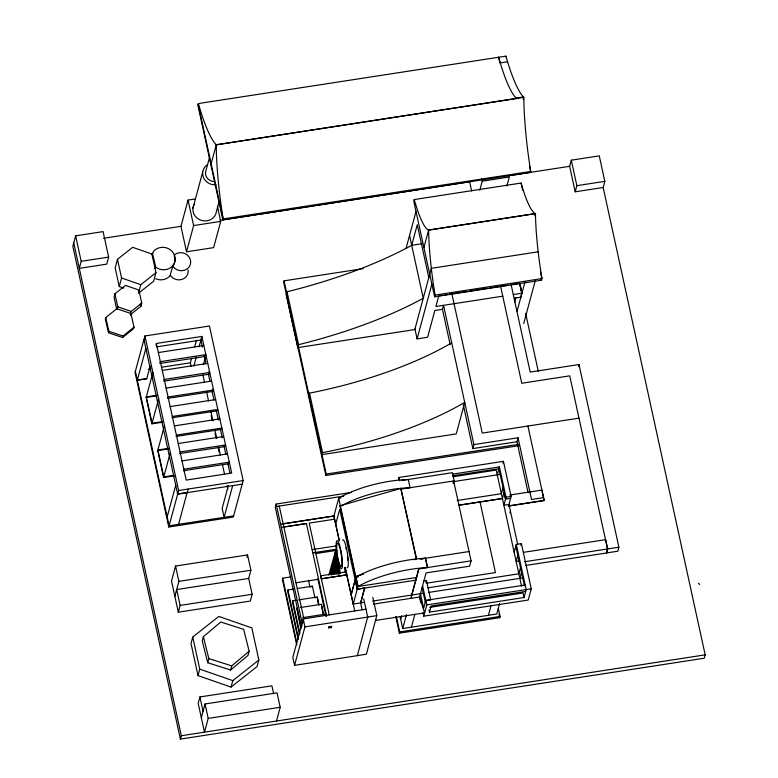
<?xml version="1.0" encoding="UTF-8"?>
<svg xmlns="http://www.w3.org/2000/svg" width="778" height="778" viewBox="0 0 778 778"><rect width="100%" height="100%" fill="white"/><g stroke="black" fill="none" stroke-linecap="round" stroke-linejoin="round"><path stroke-width="1.17" d="M411.757 595.044L418.807 568.903L471.079 560.831L469.046 551.631M398.482 479.258L398.968 477.468L503.444 461.335L511.097 496.432L508.977 504.475L503.891 505.262L506.021 497.21L499.408 466.907L452.845 474.094M75.631 235.841L81.194 261.33L79.298 268.371L106.742 264.131L108.648 257.09L103.085 231.601L75.631 235.841L72.831 246.237L180.389 739.1L704.265 658.217L705.169 654.852L603.174 187.488L604.827 181.352L599.264 155.863L571.295 160.18L569.642 166.317L575.205 191.806L603.174 187.488M138.494 293.228L153.645 281.228L155.95 272.689L151.875 254.007L132.639 247.326L117.488 259.317L115.183 267.865L119.258 286.537L123.78 288.113M105.759 317.609L105.361 319.097L108.482 332.751L122.613 337.526L133.621 328.647L134.02 327.159L130.899 313.505L116.768 308.73L105.759 317.609L108.891 331.272L108.482 332.751M141.752 303.089L131.181 311.453L130.296 314.75L140.857 306.386L141.752 303.089L138.912 290.068L125.501 285.409L114.94 293.773L114.045 297.07L116.632 308.905M119.258 286.537L121.562 277.999L117.488 259.317M117.186 308.992L117.779 306.795L114.94 293.773M122.613 337.526L123.012 336.047L134.02 327.159M130.5 314.983L130.899 313.505M138.776 292.158L140.799 284.68L155.95 272.689M152.031 254.707L153.674 251.275A12.098 11.184 15.1 0 1 170.577 249.971A12.098 11.184 15.1 0 1 172.648 265.823A12.098 11.184 15.1 0 1 155.746 267.117L152.439 253.181M198.361 103.562L197.913 105.205L222.878 219.882L530.46 172.395L530.703 171.471A107.636 17.797 81.2 0 1 523.895 102.521L523.808 97.318L522.456 95.84A118.664 19.625 81.2 0 1 508.968 66.198L505.865 56.142L198.361 103.562A118.664 19.625 81.2 0 0 216.294 144.766L216.313 150.008A107.636 17.797 81.2 0 0 223.13 218.958L222.878 219.882M154.997 268.322L155.415 266.796M144.912 335.97L135.061 372.468L168.787 527.007L233.312 517.049L243.164 480.551L209.438 326.001L144.912 335.97L178.639 490.51L168.787 527.007M150.125 366.244L146.77 378.701L137.317 380.16L145.875 348.447M217.422 206.316L220.709 221.38L213.629 247.628L186.526 251.809L180.963 226.32L188.052 200.072L195.122 198.974M155.736 278.787A12.098 11.184 15.1 0 0 169.925 275.898L172.862 266.027L174 264.257A12.098 11.184 15.1 0 0 174.087 255.661L175.089 254.367A9.706 8.966 15.1 0 1 188.646 256.419A9.706 8.966 15.1 0 1 186.992 269.013A9.706 8.966 15.1 0 1 173.436 266.961L172.862 266.027M155.892 345.257L156.378 343.448L201.872 336.427L231.688 473.063L186.205 480.084L156.378 343.448M192.954 208.154L202.688 172.064M209.622 157.01L205.946 170.625A8.743 8.081 15.1 0 0 213.687 181.585M162.437 422.211L151.885 423.835L146.138 397.5L152.887 372.516M186.526 251.809L193.615 225.562L188.052 200.072M210.857 164.78L216.294 144.766L516.456 98.466L515.094 96.978A118.664 19.625 81.2 0 1 501.606 67.336L498.523 57.212M151.885 423.835L158.634 398.842M218.91 202.358L216.391 211.665A11.864 10.96 15.1 0 1 200.753 220.155A11.864 10.96 15.1 0 1 194.656 203.71M174.398 475.854L163.604 477.527L157.73 450.598L164.469 425.615M191.125 366.137L190.396 362.781L191.612 358.25M194.665 346.93L196.503 340.142M163.604 477.527L170.343 452.533M193.878 366.078L196.319 357.014M199.071 346.832L201.872 336.427M203.389 364.61L205.227 357.812M167.173 516.932L175.75 485.122M209.282 374.13L209.729 372.448L164.246 379.469L163.788 381.152L209.282 374.13L208.786 371.865M213.182 391.373L213.561 389.982L168.067 397.004L167.688 398.394L213.182 391.373L212.695 389.146M178.551 524.362L187.138 492.552L177.695 494.011M187.177 492.649L188.15 489.041M175.556 566.044L171.51 581.049L178.308 612.198L250.312 601.073L252.14 594.285L248.688 578.443L250.905 570.235L247.56 554.928L175.556 566.044L178.901 581.351L174.846 596.356M178.308 612.198L180.136 605.401L176.684 589.559L248.688 578.443M228.275 485.725L222.168 508.365L224.122 517.321L232.671 485.628M363.287 268.604L284.077 280.839L283.698 282.249L325.865 475.475L519.082 445.648M192.749 637.046L191.009 643.503L198.011 675.605L231.056 687.091L257.11 666.483L258.85 660.016L251.848 627.914L218.793 616.429L192.749 637.046L199.752 669.138L198.011 675.605M422.221 243.699L411.708 245.323A231.115 79.764 -12.3 0 1 287.024 291.76L286.226 294.716L297.77 347.62L414.8 329.561L431.323 268.313L538.172 251.819M203.369 636.676L202.251 640.809L207.716 662.73L230.609 670.023L248.026 655.397L249.145 651.254L243.67 629.334L220.787 622.04L203.369 636.676L208.835 658.596L207.716 662.73M180.389 739.1L181.293 735.735L73.735 242.872M273.603 693.587L271.911 685.836L199.917 696.952L198.196 703.322L204.488 732.156L208.193 718.405L205.042 703.973L277.046 692.858L280.197 707.29L276.491 721.041M297.77 347.62L298.567 344.673L287.024 291.76M201.337 717.715L205.042 703.973M246.937 557.233L247.56 554.928M230.609 670.023L231.727 665.88L249.145 651.254M351.432 492.425L276.18 504.037L275.286 507.344L301.203 626.076L302.302 625.794M309.012 395.059L309.527 393.123A199.401 68.814 -12.3 0 0 451.775 342.767M231.056 687.091L232.807 680.633L258.85 660.016M290.836 576.916L282.667 578.171L282.385 579.221L296.71 644.874M322.53 452.67L322.004 454.615L456.258 433.891L464.777 402.323A199.401 68.814 -12.3 0 1 322.53 452.67L309.527 393.123M293.714 589.053L287.879 589.957L287.597 590.988L298.169 639.419M325.865 475.475L326.245 474.055L298.733 347.961M296.233 600.246L292.732 600.791L292.44 601.871L299.54 634.42M312.104 549.628L336.816 545.816M312.805 552.827L336.291 549.18M414.246 199.547L413.799 201.21L434.63 296.797L541.498 280.216L541.945 278.592A91.123 15.064 81.2 0 1 538.6 255.476L537.929 249.787A91.123 15.064 81.2 0 1 535.459 213.561A81.107 13.411 81.2 0 1 521.095 183.054L414.246 199.547A81.107 13.411 81.2 0 0 428.6 230.123L535.439 213.619L534.836 215.876M301.203 626.076L302.088 622.779L276.18 504.037M365.991 609.213L303.206 618.909L292.82 657.4L294.561 665.365L357.335 655.669L367.693 617.042M312.124 587.205L312.406 586.174L297.225 588.518M406.067 248.328L416.026 211.431M294.561 665.365L304.947 626.874L303.206 618.909M335.697 524.216L339.733 509.259L357.209 589.354M321.402 578.774L346.745 574.864L321.363 578.813L320.75 575.808L346.103 571.898L345.772 573.094M411.698 245.362L417.261 224.725L428.804 277.629M298.567 599.887L317.259 597.008L318.231 603.903M328.831 575.078L335.561 550.931L337.545 550.62M300.357 607.521L321.382 604.273L322.909 613.55M330.066 574.349L335.493 554.208M423.884 247.569L428.61 230.055L535.459 213.561M473.919 444.588L518.051 437.781L516.981 441.758L472.849 448.575L473.919 444.588L443.528 305.316L442.449 309.304L434.844 310.48L427.618 337.263L417.105 338.887L431.878 284.164M355.147 579.911L351.111 594.869L355.303 579.746L357.365 589.199L416.074 580.135M434.63 296.797L435.096 295.086A91.123 15.064 81.2 0 1 431.751 271.969L431.09 266.28A91.123 15.064 81.2 0 1 428.61 230.055M364.182 602.386L353.241 604.078L357.977 586.515L340.764 507.645M438.704 296.194L435.923 306.493L502.763 296.175M505.681 56.804L505.865 56.142M362.12 609.835L360.622 602.94L364.658 587.983L357.277 589.121M479.793 190.24L482.234 181.167L481.728 178.852M372.808 597.31L376.805 615.641L366.419 654.133L357.335 655.669M523.205 99.594L523.808 97.357L216.235 144.834M506.886 186.059L509.327 176.985L482.234 181.167M400.699 619.288L401.643 615.806M498.29 608.172L500.089 616.419L499.748 617.683L399.367 633.175L399.707 631.911L396.362 616.604M499.593 603.563L496.772 614.017L402.722 628.536L406.476 614.601M410.862 598.34L418.807 568.903M425.498 558.312L420.013 559.042M411.416 627.194L414.869 614.416M425.838 582.712L426.451 580.446L423.543 580.894M453.049 483.157L453.642 480.95L469.046 551.534L421.131 558.935M453.564 483.089L454.167 480.872L452.378 472.684L401.769 480.493M514.141 552.185L516.31 544.386L521.396 543.598L531.257 588.8L528.223 600.042L423.747 616.176L426.782 604.924L422.6 585.756M516.31 544.386L526.181 589.578L524.032 597.533L429.485 612.121L431.138 606.013L525.685 591.416M514.628 302.428L515.882 297.779M520.725 297.215L521.805 293.238L519.646 283.348M517.098 311.151L525.024 281.772M523.711 323.502L535.352 280.352M471.079 560.831L469.63 566.18L426.072 572.9L419.566 596.998L420.801 602.639M497.259 474.852L499.408 466.907M575.205 191.806L576.858 185.679L571.295 160.18M502.958 463.134L503.444 461.335M503.016 487.582L501.372 493.69L457.201 500.517M458.709 505.262L502.423 498.513L504.086 492.357L505.554 499.106L510.64 498.319M509.989 512.916L510.446 511.214M488.419 615.301L490.928 606.013M517.808 555.336L516.154 561.444L519.208 560.967M520.501 567.687L518.858 573.794L427.9 587.837M519.85 578.355L521.493 572.248M578.472 366.526L579.007 364.532L530.188 372.069L511.117 284.66L518.518 283.523M500.604 286.285L521.766 383.253L569.749 375.842L607.53 548.957L606.461 552.944L617.8 551.194L618.88 547.206L579.007 364.532M523.526 552.341L605.644 539.669L607.667 548.928L606.568 552.973L525.646 565.47M360.622 602.94L364.658 587.983M520.861 545.29L521.396 543.598M416.794 577.432L357.977 586.515L355.916 577.159L358.25 576.498M358.318 576.79L355.916 577.159L355.381 576.488L339.937 505.807L400.826 488.409L416.58 558.575M355.381 576.488L363.423 574.193M413.964 559.752L416.269 559.09L400.826 488.409M500.157 62.93L507.577 61.783M523.468 96.919L516.106 98.057M103.562 238.272L180.963 226.32M220.057 220.281L469.64 181.751L471.663 191.028M508.686 175.721L569.642 166.317M193.615 225.562L220.709 221.38M81.194 261.33L108.648 257.09M576.858 185.679L604.827 181.352M435.096 295.086L541.945 278.592L540.389 271.473M439.424 295.728L442.818 295.202M445.084 294.862L447.35 294.512M449.616 294.162L467.325 291.419M469.708 291.06L487.534 288.307M489.907 287.938L507.606 285.205M156.602 346.871L200.899 340.035L202.445 347.105M513.276 294.551L521.941 293.218L519.782 283.328M158.372 352.56L203.865 345.539M514.326 298.207L520.861 297.196M148.423 369.258L150.825 368.889M161.61 367.226L190.396 362.781M162.271 370.416L207.755 363.394M166.132 388.105L211.616 381.084M156.855 395.253L146.313 396.887L152.05 423.213L162.602 421.588M146.138 397.5L156.689 395.876M170.158 406.583L215.652 399.552M172.317 416.463L217.811 409.442L217.451 410.774L171.957 417.796M174.369 425.897L219.863 418.865M176.373 435.077L221.866 428.046L221.506 429.398L176.013 436.419M178.22 443.518L223.714 436.497M168.69 448.313L157.895 449.985L163.769 476.904L173.368 475.426M157.73 450.598L168.525 448.935M180.068 451.979L225.562 444.958L225.134 446.533L179.64 453.555M182.013 460.887L227.497 453.866M183.822 469.192L229.316 462.171L228.897 463.717L183.404 470.739M578.988 418.146L482.272 433.083L451.882 293.812M178.639 490.51L243.164 480.551M242.191 484.159L177.666 494.118L143.93 339.578M326.245 474.055L518.255 444.413M452.358 475.883L498.922 468.696L505.544 499.145M453.243 476.71L496.218 470.068L521.561 586.223M276.705 506.459L343.672 496.121M340.852 497.901L338.712 498.231L333.898 516.057L339.266 540.574M401.39 489.07L454.167 480.872M453.088 481.67L500.312 474.376M233.633 515.853L169.108 525.821L135.382 371.271M280.566 524.158L334.414 515.853M283.153 523.886L333.898 516.057L339.315 540.71M283.834 527.017L306.415 523.536L326.614 616.088M334.579 519.189L309.206 523.108L329.24 614.892M509.775 495.041L541.887 490.082L544.133 500.38L508.452 505.885M506.021 497.21L511.097 496.432M458.446 505.262L502.413 498.474M543.618 497.609L531.52 499.476L518.051 437.781M508.511 506.089L544.192 500.585L527.912 426.023M315.265 553.654L336.018 550.454M178.901 581.351L250.905 570.235M335.104 561.045L333.587 561.278L336.388 574.125M334.472 563.612L332.896 563.856L334.929 573.201M334.287 564.283L332.712 564.527L334.754 573.872M180.136 605.401L252.14 594.285M524.353 561.784L618.88 547.206M426.733 583.179L495.44 572.569L480.026 501.927M372.506 601.102L423.368 593.254M428.892 592.398L522.894 577.889M373.294 604.146L419.566 596.998L424.642 612.87L376.017 620.377L375.755 619.551M302.593 617.664L325.953 614.056L326.439 616.254M525.179 585.017L425.79 600.363L423.65 608.318L420.46 593.702M303.196 622.497L302.224 622.76M302.088 622.779L303.216 622.604M426.782 604.924L531.257 588.8M429.689 607.385L523.04 592.972L524.032 597.533M304.947 626.874L376.805 615.641M399.707 631.911L500.089 616.419M208.193 718.405L280.197 707.29M181.293 735.735L705.169 654.852M137.317 380.15L146.77 378.701M281.276 527.387L306.415 523.536M295.99 582.741L318.581 579.279M208.835 658.596L231.727 665.88M108.891 331.272L123.012 336.047M121.562 277.999L140.799 284.68M117.779 306.795L131.181 311.453M199.752 669.138L232.807 680.633M698.372 583.335L699.714 584.463M339.937 505.807L340.511 506.468L338.712 498.231A61.588 21.259 -12.3 0 1 408.294 479.491L410.094 487.728A61.588 21.259 -12.3 0 0 341.357 505.972M170.382 275.188L170.966 276.122A9.706 8.966 15.1 0 0 182.344 279.283A9.706 8.966 15.1 0 0 188.13 269.947M500.05 62.376L500.215 62.921M498.465 57.222L500.06 62.415M519.568 283.357L521.941 293.218M355.945 577.15A66.859 23.729 -12.4 0 1 425.449 558.205L427.511 567.561A66.879 23.739 -12.4 0 0 357.977 586.515M345.247 567.707L353.231 604.107M529.429 165.617L530.703 171.471L223.13 218.958L198.166 104.281M521.095 183.054L522.641 190.172M541.002 277.921L541.498 280.216M525.636 313.388L538.318 371.476M516.981 441.758L528.116 492.785M508.977 504.475L517.662 544.289M515.785 546.068L524.44 585.737M442.449 309.304L450.18 344.712M463.318 404.91L472.849 448.575M498.98 614.143L499.748 617.683M409.549 235.433L423.242 298.275A231.115 79.764 -12.3 0 1 298.567 344.673M414.946 328.997L417.105 338.887M425.478 558.264L427.511 567.561M426.451 580.446L430.711 599.945L425.867 600.694L425.371 602.532L422.104 587.594M428.989 609.845L429.485 612.121M398.968 477.468L399.707 480.833M423.018 612.792L423.747 616.176M400.184 616.935L402.722 628.536M395.769 616.691L399.367 633.175M363.715 598.817L367.722 617.178M284.077 280.839L286.907 293.792M345.072 567.211L354.749 610.973M344.362 567.745L345.383 572.433M335.561 550.931L340.414 573.201M335.133 552.516L339.578 572.89M335.299 554.938L339.373 573.619M335.153 555.482L339.227 574.174M334.666 557.272L338.236 573.619M338.08 573.279L335.269 560.432L333.752 560.666L336.553 573.512M334.472 558.001L338.041 574.349M335.036 574.193L333.509 567.181L331.934 567.425L333.461 574.436M331.72 568.193L332.994 574.038M331.778 574.31L331.02 570.799L332.537 570.566L332.323 571.373L330.806 571.606L331.564 575.107M317.842 578.735L326.04 616.302M321.382 604.273L323.697 614.873M317.259 597.008L319.038 605.138M312.406 586.174L314.983 597.981M308.467 580.252L310.004 587.283M279.263 506.06L303.858 618.782M301.232 628.089L296.856 608.056L300.697 627.943M292.732 600.791L299.831 633.341M287.879 589.957L298.451 638.388M282.667 578.171L296.739 642.657M204.244 355.351L206.044 363.598M208.358 374.199L209.895 381.259M211.956 390.682L214.008 400.106M216.323 410.706L218.375 420.13M220.437 429.553L222.236 437.8M224.035 446.047L225.834 454.294M227.886 463.717L229.948 473.141M202.893 374.977L204.439 382.047M206.491 391.47L208.553 400.894M210.857 411.494L212.919 420.917M214.971 430.341L216.77 438.578M218.569 446.825L220.369 455.072M222.43 464.495L224.482 473.919M227.059 485.696L227.828 489.236M211.169 415.598L212.2 420.315M215.039 433.288L216.06 438.004M218.122 447.447L219.153 452.164M140.341 304.023L140.857 306.386M199.917 696.952L203.058 711.345M342.612 540.088A14.14 2.334 81.2 0 1 347.348 552.886A14.14 2.334 81.2 0 1 347.066 567.755M345.87 547.624A11.806 1.955 81.2 0 1 346.298 549.443M347.445 556.435A11.806 1.955 81.2 0 1 347.737 560.17M216.07 184.794A11.864 10.96 15.1 0 1 203.554 177.744A11.864 10.96 15.1 0 1 207.133 164.887M160.356 361.653L159.869 363.443L205.363 356.421L205.839 354.622L160.356 361.653M328.948 626.776L328.608 628.04L331.399 627.613L331.739 626.348L328.948 626.776M336.154 546.934A14.14 2.334 81.2 0 0 341.221 568.65A14.14 2.334 81.2 0 0 340.482 548.519A14.14 2.334 81.2 0 0 336.154 546.934M336.65 547.508A11.806 1.955 81.2 0 0 340.745 566.258A11.806 1.955 81.2 0 0 340.463 550.347A11.806 1.955 81.2 0 0 336.65 547.508"/></g></svg>
